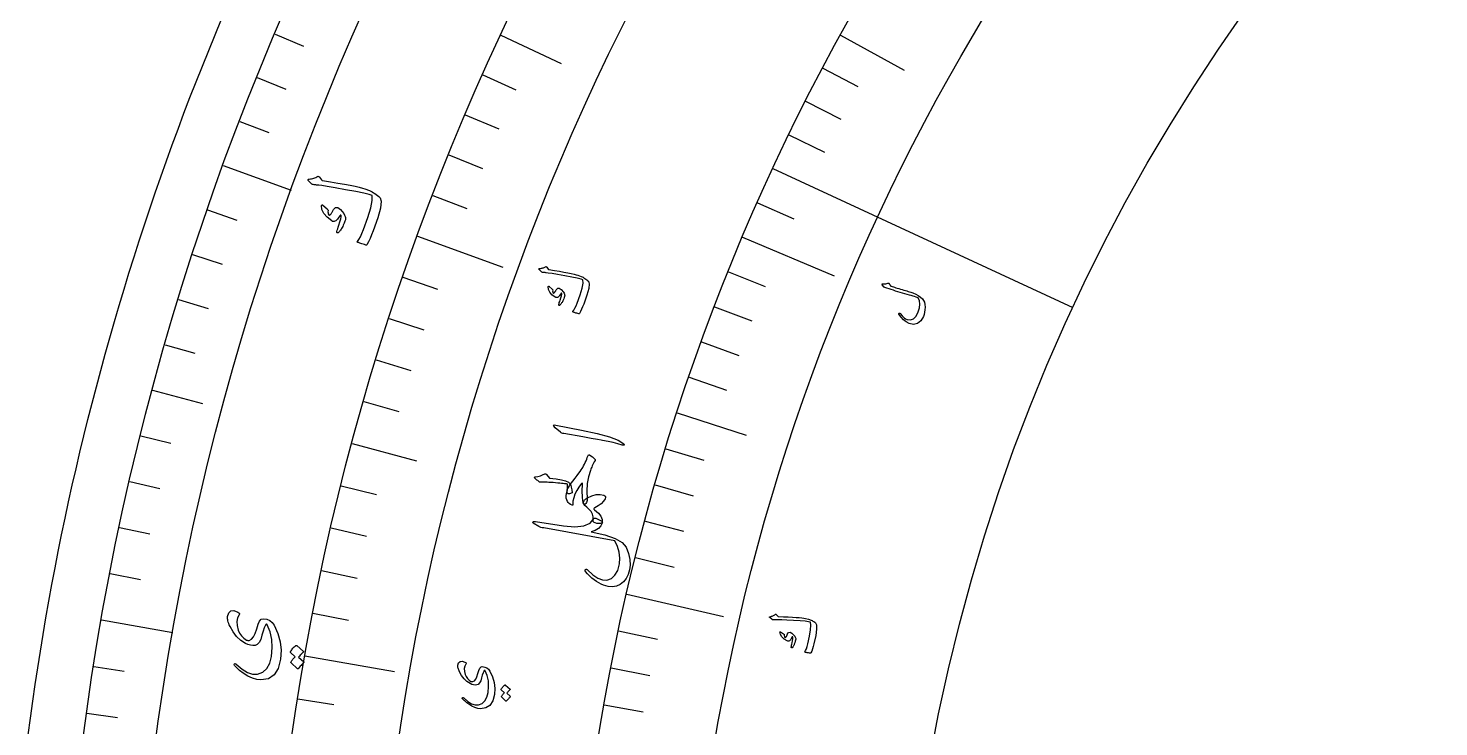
# Model space of a CAD drawing. Header units: millimetres. Extents: x -59 to 59, y -59 to 76.
# Drawn here: x -58.51 to -28.3, y 7.75 to 22.72 of the extents above; entities that cross this region are included whole.
import ezdxf

# ---------------------------------------------------------------- set-up
doc = ezdxf.new("R2010")
doc.units = ezdxf.units.MM
for name, color, linetype in [('CUT_OUTER', 1, 'Continuous'), ('ENGRAVE', 7, 'Continuous'), ('ENGRAVE_FINE', 8, 'Continuous'), ('TEXT', 5, 'Continuous')]:
    doc.layers.add(name, color=color, linetype=linetype)

msp = doc.modelspace()

# ---------------------------------------------------------------- linework, layer by layer
at = {"layer": 'CUT_OUTER'}
msp.add_lwpolyline([(-58.5109, 7.5814), (-58.4633, 7.9403), (-58.4134, 8.2988), (-58.3614, 8.6571), (-58.3072, 9.015), (-58.2508, 9.3726), (-58.1922, 9.7299), (-58.1314, 10.0868), (-58.0684, 10.4432), (-58.0032, 10.7994), (-57.9359, 11.1551), (-57.8663, 11.5103), (-57.7946, 11.8652), (-57.7207, 12.2196), (-57.6447, 12.5735), (-57.5664, 12.927), (-57.486, 13.28), (-57.4035, 13.6324), (-57.3187, 13.9844), (-57.2318, 14.3358), (-57.1428, 14.6867), (-57.0516, 15.0371), (-56.9583, 15.3869), (-56.8628, 15.7361), (-56.7652, 16.0847), (-56.6654, 16.4327), (-56.5635, 16.78), (-56.4595, 17.1268), (-56.3533, 17.4729), (-56.2451, 17.8184), (-56.1347, 18.1631), (-56.0222, 18.5072), (-55.9075, 18.8506), (-55.7908, 19.1933), (-55.672, 19.5353), (-55.5511, 19.8765), (-55.4281, 20.217), (-55.303, 20.5567), (-55.1758, 20.8956), (-55.0466, 21.2338), (-54.9153, 21.5712), (-54.7819, 21.9077), (-54.6464, 22.2434), (-54.5089, 22.5783), (-54.3693, 22.9124)], dxfattribs=at)
at = {"layer": 'ENGRAVE'}
for points in [[(-48.3923, 22.5657), (-47.0983, 21.9623)], [(-41.1194, 22.5672), (-39.7539, 21.8178)], [(-54.333, 19.7756), (-52.8777, 19.2459)], [(-42.5634, 19.7087), (-36.1388, 16.7338)], [(-50.1749, 18.2622), (-48.3453, 17.5963)], [(-43.2125, 18.2417), (-41.2557, 17.4157)], [(-55.8498, 14.9649), (-54.7813, 14.6786)], [(-44.6149, 14.4771), (-43.1334, 13.9964)], [(-51.5756, 13.8196), (-50.1965, 13.4501)], [(-45.6927, 10.5951), (-43.6236, 10.1153)], [(-56.9416, 10.0403), (-55.4164, 9.7714)], [(-52.5838, 9.2719), (-50.6664, 8.9339)]]:
    msp.add_lwpolyline(points, dxfattribs=at)
for radius in [57.82, 57.82, 56.2713, 53.395, 53.395, 51.1235, 46.905, 46.905, 44.427, 39.825, 39.825]:
    msp.add_circle((0, 0), radius, dxfattribs=at)
at = {"layer": 'ENGRAVE_FINE'}
for points in [[(-53.2236, 22.5921), (-52.6126, 22.3327)], [(-41.4983, 21.8625), (-40.7467, 21.4665)], [(-53.6098, 21.6598), (-52.9944, 21.4111)], [(-48.7788, 21.7177), (-48.0673, 21.4009)], [(-41.8654, 21.1511), (-41.1071, 20.7679)], [(-49.1504, 20.8631), (-48.4335, 20.5588)], [(-53.9796, 20.7208), (-53.36, 20.483)], [(-42.2205, 20.4331), (-41.4557, 20.063)], [(-49.507, 20.0021), (-48.7849, 19.7104)], [(-49.8485, 19.1351), (-49.1215, 18.856)], [(-54.6699, 18.8244), (-54.0423, 18.6083)], [(-42.8941, 18.9782), (-42.1172, 18.6345)], [(-54.9901, 17.8674), (-54.3588, 17.6623)], [(-50.486, 17.3837), (-49.7496, 17.1302)], [(-43.5184, 17.4995), (-42.7301, 17.1825)], [(-55.2935, 16.9049), (-54.6588, 16.7109)], [(-43.8116, 16.7517), (-43.0181, 16.4483)], [(-50.7817, 16.5), (-50.041, 16.2593)], [(-55.5802, 15.9374), (-54.9421, 15.7544)], [(-44.0922, 15.9986), (-43.2936, 15.7088)], [(-51.0619, 15.6112), (-50.3171, 15.3835)], [(-44.36, 15.2403), (-43.5565, 14.9643)], [(-51.3266, 14.7177), (-50.5779, 14.503)], [(-56.1025, 13.9879), (-55.4585, 13.8273)], [(-44.8568, 13.7092), (-44.0443, 13.4609)], [(-56.3381, 13.0067), (-55.6913, 12.8574)], [(-51.8089, 12.9174), (-51.0533, 12.729)], [(-45.0857, 12.9369), (-44.269, 12.7025)], [(-45.3013, 12.1602), (-44.4807, 11.94)], [(-56.5565, 12.0215), (-55.9072, 11.8835)], [(-52.0265, 12.0113), (-51.2677, 11.8361)], [(-45.5037, 11.3796), (-44.6795, 11.1735)], [(-56.7577, 11.0326), (-56.1061, 10.9059)], [(-52.2282, 11.1014), (-51.4664, 10.9395)], [(-52.414, 10.1882), (-51.6495, 10.0396)], [(-45.8683, 9.807), (-45.0375, 9.6294)], [(-57.1081, 9.045), (-56.4526, 8.9412)], [(-46.0304, 9.0156), (-45.1966, 8.8523)], [(-52.7376, 8.3528), (-51.9684, 8.231)], [(-46.1789, 8.221), (-45.3425, 8.0721)], [(-57.2573, 8.047), (-56.6, 7.9546)]]:
    msp.add_lwpolyline(points, dxfattribs=at)
at = {"layer": 'TEXT'}
for points in [[(-52.4931, 19.4854), (-52.4674, 19.489), (-52.4427, 19.4934), (-52.4189, 19.4988), (-52.396, 19.5051), (-52.374, 19.5125), (-52.3528, 19.521), (-52.3325, 19.5307), (-52.313, 19.5415), (-52.3031, 19.5448), (-52.2935, 19.5435), (-52.2841, 19.5377), (-52.2751, 19.5274), (-52.2288, 19.4684), (-52.2237, 19.4624), (-52.2191, 19.4578), (-52.2152, 19.4546), (-52.2119, 19.4528), (-52.0375, 19.4258), (-51.8803, 19.4001), (-51.7404, 19.3758), (-51.6177, 19.3529), (-51.5124, 19.3314), (-51.4247, 19.3114), (-51.3545, 19.2927), (-51.3018, 19.2755), (-51.2041, 19.2388), (-51.1737, 19.2254), (-51.1438, 19.2104), (-51.1144, 19.194), (-51.0853, 19.176), (-51.0568, 19.1563), (-51.0287, 19.1349), (-51.0012, 19.1117), (-50.9742, 19.0867), (-50.9493, 19.0092), (-50.9662, 18.8656), (-51.0243, 18.6555), (-51.1228, 18.3786), (-51.1568, 18.2933), (-51.1904, 18.2151), (-51.2235, 18.144), (-51.2563, 18.0801), (-51.2611, 18.0749), (-51.2665, 18.0719), (-51.2726, 18.0711), (-51.2793, 18.0725), (-51.3107, 18.0816), (-51.3392, 18.09), (-51.3649, 18.0978), (-51.3876, 18.1051), (-51.4077, 18.1118), (-51.4254, 18.1181), (-51.4407, 18.124), (-51.4536, 18.1294), (-51.4607, 18.1329), (-51.4639, 18.137), (-51.4633, 18.1417), (-51.4587, 18.147), (-51.428, 18.1888), (-51.3962, 18.2455), (-51.3633, 18.3169), (-51.3292, 18.4031), (-51.2352, 18.6635), (-51.1731, 18.8714), (-51.1434, 19.0271), (-51.1466, 19.1308), (-51.2075, 19.1534), (-51.3225, 19.1824), (-51.4918, 19.2175), (-51.7155, 19.2587), (-51.9402, 19.2979), (-52.1104, 19.3266), (-52.2262, 19.3451), (-52.2874, 19.3535), (-52.3044, 19.3553), (-52.3202, 19.3569), (-52.335, 19.3585), (-52.3487, 19.3599), (-52.3611, 19.3612), (-52.3722, 19.3623), (-52.382, 19.3631), (-52.3904, 19.3638), (-52.4084, 19.3663), (-52.4244, 19.3717), (-52.4386, 19.3798), (-52.4509, 19.3908), (-52.5125, 19.4577), (-52.5164, 19.4628), (-52.5185, 19.4675), (-52.5188, 19.4718), (-52.5172, 19.4757), (-52.5128, 19.4796), (-52.5073, 19.4825), (-52.5007, 19.4845), (-52.4931, 19.4854)], [(-52.2272, 18.9228), (-52.2253, 18.9264), (-52.2226, 18.9292), (-52.2191, 18.9311), (-52.2148, 18.9321), (-52.2114, 18.9317), (-52.2079, 18.9308), (-52.2044, 18.9292), (-52.2007, 18.927), (-52.11, 18.8459), (-52.1011, 18.8368), (-52.0948, 18.8283), (-52.0911, 18.8206), (-52.09, 18.8134), (-52.092, 18.7853), (-52.0904, 18.7603), (-52.0852, 18.7382), (-52.0764, 18.7191), (-52.0701, 18.7137), (-52.061, 18.7147), (-52.0489, 18.7221), (-52.0341, 18.736), (-52.0261, 18.7459), (-52.0182, 18.7563), (-52.0105, 18.7672), (-52.0029, 18.7785), (-51.9953, 18.7905), (-51.9877, 18.8031), (-51.9802, 18.8165), (-51.9727, 18.8306), (-51.9329, 18.8743), (-51.8835, 18.8749), (-51.8244, 18.8326), (-51.7557, 18.7474), (-51.7375, 18.716), (-51.7248, 18.6872), (-51.7177, 18.661), (-51.7161, 18.6374), (-51.7195, 18.6133), (-51.7288, 18.5817), (-51.7439, 18.5424), (-51.7647, 18.4956), (-51.7759, 18.4719), (-51.7873, 18.4497), (-51.7991, 18.429), (-51.8111, 18.4098), (-51.8231, 18.3921), (-51.8346, 18.3756), (-51.8457, 18.3603), (-51.8563, 18.3463), (-51.8651, 18.3385), (-51.8737, 18.3337), (-51.8821, 18.332), (-51.8903, 18.3333), (-51.8977, 18.3374), (-51.902, 18.3431), (-51.9032, 18.3507), (-51.9012, 18.3599), (-51.8931, 18.3888), (-51.8834, 18.4213), (-51.8721, 18.4575), (-51.8591, 18.4975), (-51.8349, 18.5719), (-51.8187, 18.631), (-51.8104, 18.6748), (-51.8102, 18.7032), (-51.8114, 18.7074), (-51.8139, 18.7103), (-51.8177, 18.7119), (-51.8228, 18.7123), (-51.8263, 18.7116), (-51.8301, 18.7093), (-51.8342, 18.7054), (-51.8386, 18.6998), (-51.8738, 18.6463), (-51.8896, 18.6243), (-51.9061, 18.6066), (-51.9234, 18.5931), (-51.9415, 18.5838), (-51.961, 18.5776), (-51.9793, 18.5763), (-51.9963, 18.5799), (-52.0122, 18.5886), (-52.1124, 18.6662), (-52.1816, 18.7478), (-52.2199, 18.8333), (-52.2272, 18.9228)], [(-47.5575, 17.569), (-47.5398, 17.5714), (-47.5228, 17.5744), (-47.5065, 17.5781), (-47.4908, 17.5824), (-47.4757, 17.5875), (-47.4612, 17.5933), (-47.4472, 17.5999), (-47.4339, 17.6074), (-47.4271, 17.6096), (-47.4204, 17.6087), (-47.414, 17.6048), (-47.4078, 17.5977), (-47.3758, 17.5573), (-47.3723, 17.5532), (-47.3691, 17.5501), (-47.3664, 17.5479), (-47.3642, 17.5466), (-47.2443, 17.5282), (-47.1362, 17.5107), (-47.04, 17.4941), (-46.9556, 17.4786), (-46.8832, 17.464), (-46.8229, 17.4503), (-46.7746, 17.4376), (-46.7383, 17.4259), (-46.671, 17.4008), (-46.6502, 17.3916), (-46.6296, 17.3814), (-46.6093, 17.3702), (-46.5893, 17.3578), (-46.5696, 17.3444), (-46.5503, 17.3297), (-46.5314, 17.3138), (-46.5128, 17.2966), (-46.4956, 17.2433), (-46.5071, 17.1444), (-46.547, 16.9997), (-46.6149, 16.809), (-46.6384, 16.7503), (-46.6616, 16.6965), (-46.6845, 16.6476), (-46.7071, 16.6036), (-46.7104, 16.6), (-46.7142, 16.598), (-46.7184, 16.5974), (-46.723, 16.5984), (-46.7446, 16.6047), (-46.7642, 16.6105), (-46.7818, 16.6159), (-46.7974, 16.6209), (-46.8112, 16.6256), (-46.8233, 16.63), (-46.8339, 16.634), (-46.8427, 16.6378), (-46.8476, 16.6402), (-46.8498, 16.6431), (-46.8493, 16.6463), (-46.8462, 16.6499), (-46.825, 16.6786), (-46.803, 16.7176), (-46.7803, 16.7667), (-46.7568, 16.826), (-46.692, 17.0051), (-46.6493, 17.1481), (-46.629, 17.2553), (-46.6314, 17.3267), (-46.6732, 17.3421), (-46.7524, 17.3618), (-46.8688, 17.3858), (-47.0227, 17.4138), (-47.1771, 17.4406), (-47.2942, 17.4602), (-47.3737, 17.4729), (-47.4159, 17.4786), (-47.4275, 17.4798), (-47.4384, 17.481), (-47.4486, 17.482), (-47.458, 17.483), (-47.4665, 17.4839), (-47.4742, 17.4846), (-47.4809, 17.4852), (-47.4867, 17.4857), (-47.499, 17.4874), (-47.51, 17.4911), (-47.5198, 17.4967), (-47.5283, 17.5042), (-47.5707, 17.55), (-47.5734, 17.5535), (-47.5749, 17.5567), (-47.5751, 17.5597), (-47.574, 17.5623), (-47.5709, 17.565), (-47.5672, 17.567), (-47.5627, 17.5683), (-47.5575, 17.569)], [(-40.2243, 17.2179), (-40.2271, 17.2217), (-40.2286, 17.2256), (-40.2287, 17.2297), (-40.2275, 17.234), (-40.2251, 17.2378), (-40.2216, 17.2403), (-40.2169, 17.2416), (-40.2112, 17.2417), (-40.1781, 17.2413), (-40.1485, 17.2432), (-40.1225, 17.2476), (-40.0999, 17.2543), (-40.0922, 17.2559), (-40.0848, 17.2541), (-40.0777, 17.249), (-40.0711, 17.2405), (-40.0681, 17.2356), (-40.0653, 17.231), (-40.0626, 17.2266), (-40.0599, 17.2225), (-40.0575, 17.2185), (-40.0552, 17.2149), (-40.0532, 17.2116), (-40.0514, 17.2085), (-40.0481, 17.2032), (-40.0434, 17.1985), (-40.0375, 17.1942), (-40.0302, 17.1906), (-40.0084, 17.1829), (-39.9845, 17.175), (-39.9585, 17.1666), (-39.9303, 17.1579), (-39.9001, 17.1488), (-39.8679, 17.1392), (-39.8336, 17.129), (-39.7973, 17.1183), (-39.7608, 17.1081), (-39.7267, 17.0983), (-39.6948, 17.0888), (-39.6652, 17.0797), (-39.6379, 17.071), (-39.6126, 17.0627), (-39.5893, 17.0548), (-39.5682, 17.0474), (-39.5067, 17.0228), (-39.4513, 16.993), (-39.4019, 16.9581), (-39.3585, 16.918), (-39.3359, 16.8875), (-39.3198, 16.8484), (-39.3101, 16.8007), (-39.3066, 16.7445), (-39.3088, 16.6861), (-39.3152, 16.6331), (-39.3259, 16.5856), (-39.341, 16.5436), (-39.3985, 16.4465), (-39.4685, 16.3889), (-39.5511, 16.3709), (-39.6466, 16.3924), (-39.7107, 16.4252), (-39.7686, 16.4695), (-39.82, 16.5253), (-39.8649, 16.5927), (-39.8672, 16.5973), (-39.8681, 16.6016), (-39.8675, 16.6054), (-39.8654, 16.6088), (-39.8624, 16.6121), (-39.8592, 16.6142), (-39.856, 16.6152), (-39.8527, 16.6151), (-39.8481, 16.6141), (-39.8441, 16.6123), (-39.8407, 16.6096), (-39.8377, 16.606), (-39.7946, 16.5548), (-39.7558, 16.5159), (-39.7216, 16.4891), (-39.6919, 16.4745), (-39.6176, 16.4677), (-39.5533, 16.4928), (-39.4989, 16.5498), (-39.4542, 16.6387), (-39.4283, 16.7248), (-39.4193, 16.8037), (-39.4273, 16.8752), (-39.4522, 16.9395), (-39.474, 16.9477), (-39.4997, 16.9568), (-39.5292, 16.9667), (-39.5627, 16.9775), (-39.6002, 16.9891), (-39.6418, 17.0014), (-39.6875, 17.0145), (-39.7373, 17.0284), (-39.7885, 17.0432), (-39.8388, 17.058), (-39.8882, 17.0727), (-39.9367, 17.0874), (-39.9842, 17.1022), (-40.0308, 17.1171), (-40.0765, 17.1321), (-40.1212, 17.1473), (-40.1649, 17.1601), (-40.1696, 17.1624), (-40.1737, 17.165), (-40.1774, 17.1679), (-40.1805, 17.1712)], [(-47.374, 17.1836), (-47.3727, 17.186), (-47.3708, 17.1879), (-47.3684, 17.1892), (-47.3654, 17.1899), (-47.3631, 17.1897), (-47.3607, 17.189), (-47.3582, 17.1879), (-47.3558, 17.1864), (-47.2933, 17.1307), (-47.2872, 17.1245), (-47.2829, 17.1187), (-47.2804, 17.1133), (-47.2796, 17.1084), (-47.281, 17.0892), (-47.2799, 17.072), (-47.2763, 17.0568), (-47.2702, 17.0437), (-47.2659, 17.04), (-47.2596, 17.0407), (-47.2514, 17.0458), (-47.2412, 17.0552), (-47.2357, 17.0621), (-47.2303, 17.0692), (-47.225, 17.0766), (-47.2197, 17.0844), (-47.2145, 17.0926), (-47.2093, 17.1013), (-47.2042, 17.1104), (-47.199, 17.1201), (-47.1717, 17.15), (-47.1377, 17.1504), (-47.0971, 17.1214), (-47.0498, 17.0629), (-47.0373, 17.0413), (-47.0286, 17.0215), (-47.0237, 17.0035), (-47.0226, 16.9873), (-47.025, 16.9708), (-47.0314, 16.949), (-47.0418, 16.9221), (-47.0561, 16.89), (-47.0638, 16.8737), (-47.0717, 16.8584), (-47.0798, 16.8443), (-47.0881, 16.8311), (-47.0963, 16.8189), (-47.1043, 16.8076), (-47.1119, 16.7971), (-47.1192, 16.7875), (-47.1253, 16.7822), (-47.1312, 16.7789), (-47.137, 16.7778), (-47.1426, 16.7787), (-47.1477, 16.7815), (-47.1507, 16.7855), (-47.1515, 16.7906), (-47.1501, 16.797), (-47.1445, 16.8168), (-47.1378, 16.8391), (-47.13, 16.864), (-47.121, 16.8913), (-47.1043, 16.9425), (-47.0931, 16.983), (-47.0874, 17.0131), (-47.0873, 17.0326), (-47.0881, 17.0354), (-47.0898, 17.0374), (-47.0924, 17.0386), (-47.0959, 17.0388), (-47.0984, 17.0383), (-47.101, 17.0367), (-47.1038, 17.0341), (-47.1068, 17.0303), (-47.131, 16.9935), (-47.1419, 16.9785), (-47.1533, 16.9663), (-47.1652, 16.9571), (-47.1775, 16.9508), (-47.191, 16.9465), (-47.2035, 16.9456), (-47.2153, 16.9482), (-47.2262, 16.9541), (-47.295, 17.0075), (-47.3426, 17.0635), (-47.3689, 17.1222), (-47.374, 17.1836)], [(-47.2232, 14.1556), (-47.2569, 14.1888), (-47.2659, 14.2101), (-47.2501, 14.2195), (-47.2095, 14.2168), (-46.663, 14.1072), (-46.328, 14.0385), (-46.0656, 13.9662), (-45.8757, 13.8908), (-45.7583, 13.8126), (-45.7499, 13.8023), (-45.7461, 13.7943), (-45.7469, 13.7885), (-45.7524, 13.785), (-45.7599, 13.7832), (-45.769, 13.783), (-45.7797, 13.7844), (-45.7919, 13.7875), (-45.8858, 13.8158), (-45.9867, 13.8415), (-46.0947, 13.8645), (-46.2096, 13.8849), (-46.2395, 13.8907), (-46.3204, 13.9057), (-46.4524, 13.9297), (-46.6355, 13.9627), (-47.0428, 14.0317), (-47.064, 14.0368), (-47.0829, 14.0436), (-47.0995, 14.0522), (-47.1139, 14.0625)], [(-46.8659, 12.4999), (-46.8973, 12.5161), (-46.9245, 12.535), (-46.9474, 12.5566), (-46.9661, 12.581), (-46.9801, 12.6127), (-46.9877, 12.6513), (-46.9891, 12.6968), (-46.9841, 12.7492), (-46.9791, 12.7772), (-46.9724, 12.8041), (-46.9641, 12.83), (-46.9541, 12.8548), (-46.9428, 12.8787), (-46.9304, 12.9017), (-46.9169, 12.9238), (-46.9024, 12.9449), (-46.8484, 13.0156), (-46.8003, 13.0787), (-46.7581, 13.1344), (-46.722, 13.1827), (-46.6918, 13.2237), (-46.6675, 13.2576), (-46.6492, 13.2844), (-46.6369, 13.3043), (-46.617, 13.3429), (-46.5986, 13.3804), (-46.5816, 13.4168), (-46.5661, 13.4522), (-46.5519, 13.486), (-46.5389, 13.5178), (-46.527, 13.5476), (-46.5162, 13.5753), (-46.5137, 13.5794), (-46.5093, 13.5809), (-46.503, 13.5798), (-46.4948, 13.5761), (-46.4603, 13.5558), (-46.4285, 13.5325), (-46.3993, 13.5061), (-46.3728, 13.4767), (-46.3702, 13.4719), (-46.3691, 13.4667), (-46.3697, 13.4612), (-46.3719, 13.4552), (-46.3885, 13.4252), (-46.404, 13.3962), (-46.4185, 13.3683), (-46.4319, 13.3414), (-46.4441, 13.3156), (-46.4549, 13.291), (-46.4643, 13.2676), (-46.4723, 13.2455), (-46.5124, 13.1101), (-46.5379, 12.9627), (-46.5485, 12.8033), (-46.5442, 12.6322), (-46.5442, 12.6028), (-46.5485, 12.577), (-46.5572, 12.5547), (-46.5702, 12.5359), (-46.5847, 12.5234), (-46.5979, 12.5199), (-46.6099, 12.5255), (-46.6207, 12.5401), (-46.636, 12.5926), (-46.6447, 12.6789), (-46.6467, 12.7991), (-46.6416, 12.9532), (-46.6422, 12.9595), (-46.6432, 12.9643), (-46.6447, 12.9673), (-46.6467, 12.9688), (-46.6623, 12.9607), (-46.6866, 12.9326), (-46.7198, 12.8845), (-46.7616, 12.8163), (-46.8026, 12.7377), (-46.8305, 12.6603), (-46.8453, 12.584), (-46.8471, 12.509), (-46.8473, 12.502), (-46.8505, 12.4981), (-46.8567, 12.4974), (-46.8659, 12.4999)], [(-47.6165, 13.0386), (-47.6248, 13.0454), (-47.6323, 13.0516), (-47.6392, 13.0572), (-47.6453, 13.0621), (-47.6506, 13.0663), (-47.6549, 13.0699), (-47.6583, 13.0727), (-47.6606, 13.0747), (-47.6644, 13.0797), (-47.6667, 13.0848), (-47.6674, 13.0901), (-47.6666, 13.0956), (-47.6645, 13.1006), (-47.6613, 13.1044), (-47.6569, 13.107), (-47.6514, 13.1083), (-47.5954, 13.1164), (-47.5435, 13.1291), (-47.4955, 13.1465), (-47.4515, 13.1685), (-47.4405, 13.1727), (-47.4299, 13.1721), (-47.4198, 13.1669), (-47.41, 13.157), (-47.3512, 13.0808), (-47.2032, 13.0638), (-47.0913, 13.0446), (-47.0049, 13.0202), (-46.944, 12.9907), (-46.9087, 12.9562), (-46.8946, 12.9267), (-46.8821, 12.8842), (-46.871, 12.829), (-46.8613, 12.7608), (-46.9162, 12.7394), (-46.9527, 12.7419), (-46.9706, 12.7683), (-46.9699, 12.8188), (-46.965, 12.8559), (-46.9622, 12.8897), (-46.9615, 12.9202), (-46.9628, 12.9474), (-46.9724, 12.9505), (-46.9866, 12.9536), (-47.0054, 12.9567), (-47.0287, 12.9596), (-47.0567, 12.9626), (-47.0895, 12.9659), (-47.1271, 12.9695), (-47.1694, 12.9733), (-47.2216, 12.9782), (-47.2706, 12.9824), (-47.3164, 12.9857), (-47.359, 12.9884), (-47.3987, 12.9902), (-47.4355, 12.9911), (-47.4695, 12.991), (-47.5006, 12.9901), (-47.5253, 12.9899), (-47.5449, 12.9914), (-47.5593, 12.9944), (-47.5686, 12.999), (-47.5764, 13.0064), (-47.587, 13.0155), (-47.6004, 13.0262), (-47.6165, 13.0386)], [(-46.6243, 12.5528), (-46.6136, 12.5817), (-46.5952, 12.6084), (-46.5692, 12.6331), (-46.5355, 12.6556), (-46.4399, 12.7026), (-46.349, 12.7278), (-46.2629, 12.7313), (-46.1815, 12.7133), (-46.16, 12.7014), (-46.1488, 12.6851), (-46.1479, 12.6643), (-46.1573, 12.639), (-46.1923, 12.582), (-46.2408, 12.5306), (-46.3031, 12.4849), (-46.3789, 12.4447), (-46.3941, 12.4353), (-46.3996, 12.4246), (-46.3955, 12.4124), (-46.3819, 12.3988), (-46.3007, 12.3314), (-46.2462, 12.2636), (-46.2183, 12.1955), (-46.2172, 12.127), (-46.2208, 12.121), (-46.2283, 12.116), (-46.2396, 12.112), (-46.2547, 12.109), (-46.2976, 12.1072), (-46.3351, 12.1103), (-46.3673, 12.1184), (-46.394, 12.1315), (-46.4034, 12.1401), (-46.41, 12.1508), (-46.4136, 12.1637), (-46.4144, 12.1788), (-46.414, 12.2485), (-46.4283, 12.3102), (-46.4573, 12.3639), (-46.5009, 12.4095), (-46.5519, 12.4538), (-46.5895, 12.4924), (-46.6136, 12.5254), (-46.6243, 12.5528)], [(-47.0494, 12.0576), (-46.8035, 12.0363), (-46.6125, 12.0559), (-46.4763, 12.1164), (-46.3947, 12.2179), (-46.3818, 12.2224), (-46.3593, 12.219), (-46.3271, 12.2079), (-46.2852, 12.1891), (-46.2526, 12.1726), (-46.2304, 12.1572), (-46.2184, 12.1427), (-46.2166, 12.1292), (-46.247, 12.0579), (-46.297, 12.0005), (-46.3668, 11.9567), (-46.4564, 11.9265), (-46.1628, 11.8634), (-45.9402, 11.7877), (-45.7886, 11.6996), (-45.7078, 11.5994), (-45.6588, 11.4609), (-45.6303, 11.3336), (-45.6225, 11.2173), (-45.6353, 11.112), (-45.6657, 11.011), (-45.7087, 10.9259), (-45.7644, 10.8564), (-45.8329, 10.8026), (-45.9113, 10.7671), (-45.9969, 10.7529), (-46.0897, 10.7599), (-46.1898, 10.7882), (-46.2416, 10.8104), (-46.2925, 10.8366), (-46.3424, 10.8667), (-46.3914, 10.9009), (-46.4394, 10.9391), (-46.4864, 10.9817), (-46.5323, 11.0285), (-46.5772, 11.0797), (-46.5816, 11.0868), (-46.5842, 11.0941), (-46.5851, 11.1015), (-46.5842, 11.1091), (-46.5819, 11.1151), (-46.5781, 11.1198), (-46.5729, 11.1233), (-46.5662, 11.1256), (-46.5587, 11.126), (-46.551, 11.1237), (-46.543, 11.1188), (-46.5348, 11.1112), (-46.4219, 11.0052), (-46.3155, 10.9341), (-46.2157, 10.8978), (-46.1226, 10.896), (-46.0238, 10.9316), (-45.9458, 11.0008), (-45.8883, 11.1035), (-45.8512, 11.2399), (-45.841, 11.3662), (-45.8543, 11.491), (-45.8909, 11.6146), (-45.9509, 11.7369), (-47.4703, 12.011), (-47.5066, 12.0177), (-47.5369, 12.0249), (-47.5612, 12.0327), (-47.5795, 12.0411), (-47.7004, 12.117), (-47.7076, 12.1361), (-47.7007, 12.1481), (-47.6799, 12.1529), (-47.6451, 12.1506)], [(-53.9944, 10.1487), (-54.0299, 10.0848), (-54.0449, 10.0089), (-54.0396, 9.9212), (-54.0137, 9.8216), (-53.9837, 9.756), (-53.9439, 9.6987), (-53.8944, 9.6499), (-53.8354, 9.6094), (-53.823, 9.6043), (-53.8097, 9.6016), (-53.7954, 9.6015), (-53.7801, 9.6039), (-53.7293, 9.6291), (-53.6854, 9.6787), (-53.6485, 9.7527), (-53.6183, 9.8511), (-53.5894, 9.9483), (-53.5567, 10.0167), (-53.5204, 10.0563), (-53.4805, 10.0672), (-53.4037, 10.0548), (-53.3384, 10.027), (-53.2847, 9.984), (-53.2424, 9.9258), (-53.1645, 9.7518), (-53.1158, 9.5734), (-53.0964, 9.3902), (-53.1062, 9.202), (-53.1549, 9.0032), (-53.2417, 8.8628), (-53.3671, 8.7806), (-53.5314, 8.7568), (-53.6176, 8.7679), (-53.7087, 8.7954), (-53.8046, 8.8394), (-53.9053, 8.8999), (-53.9329, 8.9197), (-53.9592, 8.9398), (-53.9845, 8.9601), (-54.0086, 8.9807), (-54.0318, 9.0017), (-54.054, 9.0231), (-54.0753, 9.0452), (-54.0957, 9.0677), (-54.1037, 9.0794), (-54.1062, 9.089), (-54.103, 9.0966), (-54.0942, 9.1022), (-54.0841, 9.1044), (-54.0745, 9.1037), (-54.0654, 9.1001), (-54.0567, 9.0937), (-53.9319, 8.9839), (-53.8148, 8.9119), (-53.7054, 8.8774), (-53.604, 8.8802), (-53.4902, 8.9242), (-53.4021, 9.0017), (-53.3395, 9.1128), (-53.3021, 9.2574), (-53.2843, 9.4479), (-53.2929, 9.624), (-53.3283, 9.786), (-53.3905, 9.934), (-53.3964, 9.9433), (-53.4032, 9.9477), (-53.4109, 9.9471), (-53.4195, 9.9416), (-53.4383, 9.9161), (-53.4588, 9.8697), (-53.481, 9.8023), (-53.5047, 9.7139), (-53.5324, 9.6246), (-53.5662, 9.5587), (-53.606, 9.5161), (-53.6519, 9.4969), (-53.7024, 9.4932), (-53.7538, 9.4988), (-53.806, 9.5136), (-53.8589, 9.5379), (-53.9596, 9.6041), (-54.0483, 9.6871), (-54.1249, 9.7869), (-54.1894, 9.9037), (-54.2041, 9.9343), (-54.2164, 9.9637), (-54.2261, 9.9919), (-54.2333, 10.0187), (-54.2382, 10.0442), (-54.241, 10.0682), (-54.2415, 10.0907), (-54.2399, 10.1117), (-54.2174, 10.1909), (-54.1731, 10.2336), (-54.1072, 10.24), (-54.0197, 10.2101), (-53.9974, 10.1958), (-53.9857, 10.1808), (-53.9847, 10.1651), (-53.9944, 10.1487)], [(-42.6222, 10.1108), (-42.6065, 10.115), (-42.5915, 10.1196), (-42.5772, 10.1247), (-42.5635, 10.1303), (-42.5504, 10.1365), (-42.5379, 10.1434), (-42.5261, 10.1509), (-42.5148, 10.1591), (-42.5089, 10.1619), (-42.5029, 10.1618), (-42.4966, 10.159), (-42.4902, 10.1532), (-42.457, 10.1203), (-42.4533, 10.117), (-42.4502, 10.1145), (-42.4475, 10.1128), (-42.4453, 10.1119), (-42.335, 10.1085), (-42.2356, 10.1045), (-42.147, 10.1001), (-42.0691, 10.0953), (-42.0022, 10.0901), (-41.9462, 10.0844), (-41.9012, 10.0782), (-41.8673, 10.0716), (-41.8038, 10.0563), (-41.7839, 10.0503), (-41.7642, 10.0434), (-41.7447, 10.0354), (-41.7253, 10.0265), (-41.7061, 10.0165), (-41.6871, 10.0054), (-41.6682, 9.9931), (-41.6496, 9.9796), (-41.6282, 9.9335), (-41.6277, 9.8429), (-41.6478, 9.708), (-41.6881, 9.5285), (-41.7028, 9.4729), (-41.7178, 9.4218), (-41.7331, 9.3752), (-41.7487, 9.333), (-41.7513, 9.3295), (-41.7544, 9.3272), (-41.7581, 9.3262), (-41.7624, 9.3266), (-41.7826, 9.3299), (-41.8009, 9.333), (-41.8174, 9.3359), (-41.8321, 9.3387), (-41.845, 9.3414), (-41.8565, 9.344), (-41.8664, 9.3465), (-41.8748, 9.349), (-41.8795, 9.3506), (-41.8818, 9.3529), (-41.8817, 9.3559), (-41.8793, 9.3595), (-41.8633, 9.3878), (-41.8478, 9.4253), (-41.8327, 9.4721), (-41.818, 9.5282), (-41.7793, 9.697), (-41.7565, 9.8307), (-41.7499, 9.9296), (-41.7599, 9.9938), (-41.7993, 10.0031), (-41.8729, 10.0123), (-41.9806, 10.0211), (-42.1225, 10.0295), (-42.2649, 10.0367), (-42.3726, 10.0416), (-42.4459, 10.0443), (-42.4845, 10.0448), (-42.4951, 10.0446), (-42.5051, 10.0445), (-42.5144, 10.0443), (-42.523, 10.0442), (-42.5308, 10.044), (-42.5378, 10.0439), (-42.5439, 10.0436), (-42.5492, 10.0434), (-42.5605, 10.0437), (-42.5709, 10.0458), (-42.5803, 10.0497), (-42.5887, 10.0555), (-42.6321, 10.0923), (-42.6349, 10.0951), (-42.6366, 10.0979), (-42.637, 10.1005), (-42.6364, 10.103), (-42.6339, 10.1058), (-42.6307, 10.108), (-42.6268, 10.1097), (-42.6222, 10.1108)], [(-42.4143, 9.783), (-42.4134, 9.7854), (-42.4119, 9.7873), (-42.4099, 9.7887), (-42.4073, 9.7897), (-42.4051, 9.7897), (-42.4029, 9.7894), (-42.4006, 9.7887), (-42.3982, 9.7876), (-42.3357, 9.7442), (-42.3295, 9.7392), (-42.325, 9.7345), (-42.3221, 9.7299), (-42.3209, 9.7256), (-42.32, 9.708), (-42.3172, 9.6926), (-42.3123, 9.6794), (-42.3053, 9.6682), (-42.301, 9.6653), (-42.2954, 9.6666), (-42.2885, 9.6721), (-42.2804, 9.6818), (-42.2762, 9.6885), (-42.2721, 9.6956), (-42.2681, 9.7029), (-42.2642, 9.7105), (-42.2604, 9.7184), (-42.2567, 9.7268), (-42.253, 9.7357), (-42.2494, 9.745), (-42.228, 9.775), (-42.1974, 9.7791), (-42.1576, 9.7573), (-42.1085, 9.7097), (-42.0948, 9.6916), (-42.0848, 9.6747), (-42.0784, 9.659), (-42.0757, 9.6445), (-42.076, 9.6293), (-42.0794, 9.609), (-42.0858, 9.5836), (-42.0952, 9.553), (-42.1003, 9.5374), (-42.1058, 9.5228), (-42.1115, 9.5091), (-42.1176, 9.4963), (-42.1237, 9.4844), (-42.1296, 9.4733), (-42.1353, 9.4631), (-42.1408, 9.4536), (-42.1457, 9.4481), (-42.1507, 9.4445), (-42.1558, 9.4428), (-42.1609, 9.443), (-42.1659, 9.445), (-42.169, 9.4483), (-42.1703, 9.4528), (-42.1697, 9.4587), (-42.1669, 9.4772), (-42.1633, 9.4981), (-42.1589, 9.5214), (-42.1539, 9.5471), (-42.1445, 9.595), (-42.1388, 9.6329), (-42.137, 9.6606), (-42.139, 9.6783), (-42.1401, 9.6808), (-42.1418, 9.6824), (-42.1443, 9.6831), (-42.1475, 9.683), (-42.1496, 9.6823), (-42.1518, 9.6805), (-42.1541, 9.6778), (-42.1564, 9.674), (-42.1741, 9.6382), (-42.1823, 9.6234), (-42.1912, 9.6112), (-42.201, 9.6016), (-42.2114, 9.5945), (-42.2231, 9.5891), (-42.2343, 9.587), (-42.2452, 9.588), (-42.2557, 9.5922), (-42.3237, 9.6327), (-42.3728, 9.6781), (-42.403, 9.7282), (-42.4143, 9.783)], [(-52.8907, 9.3452), (-52.8929, 9.3482), (-52.8938, 9.3521), (-52.8935, 9.3568), (-52.892, 9.3624), (-52.8807, 9.3813), (-52.8687, 9.3994), (-52.856, 9.4168), (-52.8426, 9.4333), (-52.8284, 9.4491), (-52.8132, 9.4644), (-52.7971, 9.4791), (-52.7799, 9.4932), (-52.775, 9.4956), (-52.7702, 9.4962), (-52.7654, 9.4949), (-52.7607, 9.4918), (-52.6188, 9.3648), (-52.6172, 9.3617), (-52.6179, 9.3578), (-52.6209, 9.3529), (-52.6263, 9.3471), (-52.631, 9.3433), (-52.6376, 9.3369), (-52.6461, 9.328), (-52.6566, 9.3165), (-52.6692, 9.3023), (-52.684, 9.2854), (-52.7011, 9.2656), (-52.7204, 9.2431), (-52.6101, 9.1435), (-52.6069, 9.1393), (-52.6068, 9.1345), (-52.6098, 9.1292), (-52.6158, 9.1234), (-52.621, 9.1184), (-52.6289, 9.1103), (-52.6394, 9.0994), (-52.6526, 9.0854), (-52.6686, 9.0682), (-52.6873, 9.0475), (-52.7087, 9.0234), (-52.7329, 8.9957), (-52.7366, 8.993), (-52.74, 8.9921), (-52.7431, 8.993), (-52.7459, 8.9958), (-52.8819, 9.1229), (-52.8841, 9.1259), (-52.8851, 9.1298), (-52.8848, 9.1345), (-52.8833, 9.1401), (-52.8746, 9.1563), (-52.8651, 9.1719), (-52.8547, 9.1868), (-52.8435, 9.201), (-52.8316, 9.2146), (-52.8192, 9.2275), (-52.8061, 9.2398), (-52.7925, 9.2515)], [(-49.1402, 9.0961), (-49.1644, 9.0522), (-49.1746, 9), (-49.1708, 8.9397), (-49.153, 8.8714), (-49.1322, 8.8263), (-49.1049, 8.787), (-49.0708, 8.7535), (-49.0302, 8.7257), (-49.0217, 8.7221), (-49.0126, 8.7203), (-49.0027, 8.7202), (-48.9922, 8.7219), (-48.9573, 8.7392), (-48.9271, 8.7734), (-48.9018, 8.8244), (-48.8811, 8.8921), (-48.8614, 8.959), (-48.839, 9.0062), (-48.8141, 9.0335), (-48.7867, 9.041), (-48.7339, 9.0326), (-48.689, 9.0137), (-48.652, 8.9842), (-48.6228, 8.9441), (-48.569, 8.8243), (-48.5355, 8.7013), (-48.5221, 8.575), (-48.529, 8.4452), (-48.5627, 8.308), (-48.6227, 8.2112), (-48.7091, 8.1547), (-48.8221, 8.1386), (-48.8813, 8.1464), (-48.9439, 8.1655), (-49.0097, 8.196), (-49.0789, 8.2378), (-49.0977, 8.2515), (-49.1158, 8.2653), (-49.1332, 8.2793), (-49.1497, 8.2935), (-49.1656, 8.308), (-49.1808, 8.3228), (-49.1955, 8.3379), (-49.2094, 8.3535), (-49.215, 8.3615), (-49.2166, 8.3681), (-49.2144, 8.3733), (-49.2084, 8.3771), (-49.2015, 8.3786), (-49.1948, 8.3782), (-49.1886, 8.3757), (-49.1826, 8.3712), (-49.097, 8.2956), (-49.0166, 8.2458), (-48.9415, 8.2219), (-48.8717, 8.2237), (-48.7934, 8.2539), (-48.7327, 8.3072), (-48.6895, 8.3837), (-48.6637, 8.4833), (-48.6513, 8.6147), (-48.6573, 8.7361), (-48.6817, 8.8477), (-48.7246, 8.9495), (-48.7287, 8.9559), (-48.7334, 8.9589), (-48.7386, 8.9585), (-48.7446, 8.9547), (-48.7575, 8.9371), (-48.7715, 8.9051), (-48.7867, 8.8587), (-48.8029, 8.7978), (-48.8219, 8.7363), (-48.8451, 8.6909), (-48.8725, 8.6615), (-48.904, 8.6483), (-48.9388, 8.6457), (-48.9741, 8.6496), (-49.01, 8.6598), (-49.0464, 8.6765), (-49.1156, 8.722), (-49.1766, 8.779), (-49.2294, 8.8475), (-49.2739, 8.9276), (-49.284, 8.9486), (-49.2924, 8.9688), (-49.2992, 8.9881), (-49.3042, 9.0065), (-49.3076, 9.024), (-49.3095, 9.0405), (-49.31, 9.0559), (-49.3089, 9.0703), (-49.2935, 9.1247), (-49.2632, 9.1541), (-49.2179, 9.1586), (-49.1577, 9.1382), (-49.1423, 9.1284), (-49.1343, 9.1182), (-49.1336, 9.1074), (-49.1402, 9.0961)], [(-48.3807, 8.544), (-48.3822, 8.5461), (-48.3829, 8.5488), (-48.3827, 8.5521), (-48.3816, 8.5559), (-48.3738, 8.569), (-48.3656, 8.5815), (-48.3568, 8.5935), (-48.3476, 8.6049), (-48.3379, 8.6159), (-48.3274, 8.6264), (-48.3163, 8.6366), (-48.3045, 8.6464), (-48.3011, 8.648), (-48.2978, 8.6485), (-48.2945, 8.6476), (-48.2913, 8.6455), (-48.1938, 8.5578), (-48.1927, 8.5557), (-48.1931, 8.5529), (-48.1952, 8.5496), (-48.1989, 8.5456), (-48.2021, 8.5429), (-48.2067, 8.5385), (-48.2126, 8.5323), (-48.2198, 8.5244), (-48.2284, 8.5146), (-48.2386, 8.5028), (-48.2504, 8.4892), (-48.2637, 8.4736), (-48.188, 8.4048), (-48.1858, 8.4019), (-48.1857, 8.3986), (-48.1877, 8.3949), (-48.1919, 8.3909), (-48.1955, 8.3874), (-48.2009, 8.3819), (-48.2081, 8.3743), (-48.2173, 8.3646), (-48.2282, 8.3527), (-48.2411, 8.3384), (-48.2559, 8.3217), (-48.2726, 8.3026), (-48.2751, 8.3007), (-48.2775, 8.3001), (-48.2796, 8.3008), (-48.2815, 8.3026), (-48.3749, 8.3905), (-48.3764, 8.3926), (-48.377, 8.3953), (-48.3768, 8.3985), (-48.3758, 8.4024), (-48.3698, 8.4136), (-48.3632, 8.4244), (-48.3561, 8.4347), (-48.3484, 8.4445), (-48.3402, 8.4539), (-48.3316, 8.4628), (-48.3226, 8.4713), (-48.3133, 8.4794)]]:
    msp.add_lwpolyline(points, close=True, dxfattribs=at)

doc.saveas('drawing.dxf')
